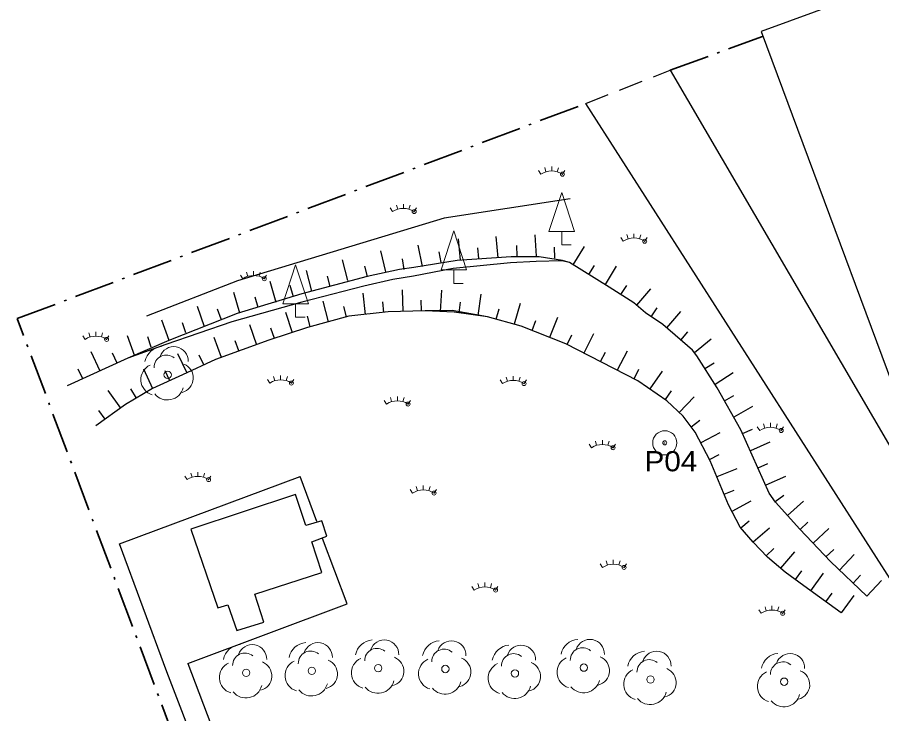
# Model space of a CAD drawing. Extents: x -89153 to -88764, y -100884 to -100462.
# Drawn here: x -89153 to -89088.8, y -100564.5 to -100512.7 of the extents above; entities that cross this region are included whole.
import ezdxf

# ---------------------------------------------------------------- set-up
doc = ezdxf.new("R2010")
doc.units = 0
doc.header["$LTSCALE"] = 0.6
doc.header["$PDMODE"] = 32
doc.header["$PDSIZE"] = 0.3
doc.linetypes.add('DOT_DASHED', pattern=[7.7, 5, -1.2, 0.3, -1.2])
doc.linetypes.add('MEDIUM_DASHED', pattern=[4.5, 3, -1.5])
for name, color, linetype, lineweight in [('10', 7, 'Continuous', 25), ('11', 7, 'Continuous', 25), ('12', 7, 'Continuous', 25), ('2', 7, 'Continuous', 13), ('20', 7, 'Continuous', 13), ('21', 7, 'Continuous', 13), ('31', 7, 'Continuous', 13)]:
    doc.layers.add(name, color=color, linetype=linetype, lineweight=lineweight)

msp = doc.modelspace()

# ---------------------------------------------------------------- linework, layer by layer
at = {"layer": '10'}
for p, q in [((-89130.778, -100550.232), (-89132.008, -100546.893)), ((-89140.364, -100560.798), (-89118.201, -100618.696))]:
    msp.add_line(p, q, dxfattribs=at)
for points in [[(-89083.536, -100508.602), (-89097.74, -100513.798), (-89084.477, -100549.44), (-89070.051, -100544.844)], [(-89140.128, -100550.823), (-89138.118, -100556.666), (-89137.387, -100556.44), (-89136.726, -100558.335), (-89134.7, -100557.728), (-89135.372, -100555.642), (-89130.403, -100554.042), (-89131.139, -100551.756), (-89130.018, -100551.342), (-89130.396, -100550.185), (-89131.576, -100550.539), (-89132.364, -100548.229)]]:
    msp.add_lwpolyline(points, close=True, dxfattribs=at)
for points in [[(-89104.495, -100516.692), (-89085.515, -100549.174), (-89084.477, -100549.44)], [(-89085.366, -100559.267), (-89087.354, -100555.742), (-89110.773, -100519.152)], [(-89119.696, -100619.27), (-89141.926, -100561.418), (-89145.448, -100551.913), (-89132.008, -100546.893)], [(-89140.364, -100560.798), (-89128.514, -100556.353), (-89130.34, -100551.494)]]:
    msp.add_lwpolyline(points, dxfattribs=at)
at = {"layer": '11', "linetype": 'DOT_DASHED', "lineweight": 35}
msp.add_line((-89104.495, -100516.692), (-89097.634, -100514.172), dxfattribs=at)
at = {"layer": '11', "linetype": 'MEDIUM_DASHED'}
msp.add_line((-89110.773, -100519.152), (-89104.495, -100516.692), dxfattribs=at)
at = {"layer": '11', "linetype": 'DOT_DASHED', "lineweight": 35}
msp.add_lwpolyline([(-89091.044, -100700.828), (-89153.039, -100535.158), (-89110.773, -100519.152)], dxfattribs=at)
at = {"layer": '12'}
for p, q in [((-89117.457, -100529.041), (-89117.305, -100530.634)), ((-89114.554, -100528.916), (-89114.468, -100530.514)), ((-89123.248, -100529.703), (-89122.937, -100531.273)), ((-89120.267, -100529.218), (-89120.115, -100530.81)), ((-89126.027, -100530.114), (-89125.67, -100531.674)), ((-89121.519, -100530.979), (-89121.674, -100530.194)), ((-89118.72, -100530.677), (-89118.797, -100529.881)), ((-89115.866, -100530.522), (-89115.909, -100529.723)), ((-89113.068, -100530.654), (-89113.09, -100529.854)), ((-89110.889, -100529.786), (-89111.727, -100531.149)), ((-89128.882, -100530.776), (-89128.482, -100532.325)), ((-89124.27, -100531.495), (-89124.391, -100530.704)), ((-89131.571, -100531.567), (-89131.171, -100533.116)), ((-89127.013, -100532.03), (-89127.191, -100531.25)), ((-89110.535, -100531.882), (-89110.116, -100531.201)), ((-89108.504, -100531.253), (-89109.342, -100532.616)), ((-89129.771, -100532.766), (-89129.971, -100531.991)), ((-89134.259, -100532.38), (-89133.828, -100533.921)), ((-89132.524, -100533.454), (-89132.739, -100532.684)), ((-89108.16, -100533.366), (-89107.728, -100532.694)), ((-89136.954, -100533.181), (-89136.523, -100534.721)), ((-89135.131, -100534.322), (-89135.347, -100533.551)), ((-89127.353, -100533.256), (-89127.174, -100534.846)), ((-89124.433, -100533.023), (-89124.385, -100534.622)), ((-89121.51, -100533.028), (-89121.587, -100534.626)), ((-89118.583, -100533.337), (-89118.806, -100534.921)), ((-89105.967, -100532.934), (-89107.004, -100534.152)), ((-89130.325, -100533.845), (-89129.913, -100535.391)), ((-89125.783, -100534.69), (-89125.872, -100533.895)), ((-89122.986, -100534.58), (-89123.01, -100533.78)), ((-89120.192, -100534.727), (-89120.081, -100533.934)), ((-89115.659, -100534.037), (-89116.089, -100535.578)), ((-89139.663, -100534.222), (-89139.137, -100535.733)), ((-89137.881, -100535.206), (-89138.144, -100534.45)), ((-89133.105, -100534.668), (-89132.596, -100536.185)), ((-89128.56, -100535.03), (-89128.766, -100534.257)), ((-89117.437, -100535.202), (-89117.222, -100534.431)), ((-89105.904, -100535.015), (-89105.457, -100534.352)), ((-89103.721, -100534.625), (-89104.771, -100535.833)), ((-89142.307, -100535.254), (-89141.781, -100536.765)), ((-89140.504, -100536.216), (-89140.767, -100535.461)), ((-89131.265, -100535.752), (-89131.472, -100534.979)), ((-89114.769, -100536.039), (-89114.475, -100535.295)), ((-89112.88, -100535.063), (-89113.466, -100536.552)), ((-89135.782, -100535.585), (-89135.245, -100537.092)), ((-89133.924, -100536.63), (-89134.178, -100535.871)), ((-89144.864, -100536.406), (-89144.334, -100537.915)), ((-89143.08, -100537.273), (-89143.345, -100536.518)), ((-89138.42, -100536.524), (-89137.883, -100538.031)), ((-89112.168, -100537.075), (-89111.803, -100536.363)), ((-89110.192, -100536.289), (-89110.922, -100537.713)), ((-89103.714, -100536.752), (-89103.189, -100536.148)), ((-89101.453, -100536.677), (-89102.685, -100537.698)), ((-89136.564, -100537.562), (-89136.833, -100536.808)), ((-89147.565, -100537.589), (-89146.895, -100539.042)), ((-89145.624, -100538.456), (-89145.959, -100537.729)), ((-89141.115, -100537.737), (-89140.433, -100539.184)), ((-89139.166, -100538.587), (-89139.507, -100537.863)), ((-89109.676, -100538.352), (-89109.311, -100537.64)), ((-89107.7, -100537.566), (-89108.43, -100538.99)), ((-89101.91, -100538.861), (-89101.233, -100538.435)), ((-89148.167, -100539.628), (-89148.502, -100538.902)), ((-89143.643, -100538.898), (-89142.977, -100540.353)), ((-89141.704, -100539.77), (-89142.037, -100539.043)), ((-89107.184, -100539.629), (-89106.819, -100538.917)), ((-89105.104, -100539.065), (-89106.008, -100540.385)), ((-89099.81, -100539.193), (-89101.164, -100540.046)), ((-89146.297, -100540.509), (-89145.366, -100541.811)), ((-89144.182, -100541.065), (-89144.59, -100540.377)), ((-89104.853, -100541.176), (-89104.401, -100540.516)), ((-89102.721, -100540.966), (-89103.825, -100542.124)), ((-89100.462, -100541.256), (-89099.766, -100540.862)), ((-89098.38, -100541.686), (-89099.772, -100542.475)), ((-89146.505, -100542.625), (-89146.97, -100541.975)), ((-89102.931, -100543.197), (-89102.294, -100542.713)), ((-89100.795, -100543.657), (-89102.215, -100544.394)), ((-89099.108, -100543.706), (-89098.378, -100543.379)), ((-89097.076, -100544.331), (-89098.537, -100544.984)), ((-89101.57, -100545.637), (-89100.86, -100545.269)), ((-89099.548, -100546.314), (-89101.026, -100546.926)), ((-89097.965, -100546.262), (-89097.235, -100545.936)), ((-89095.933, -100546.887), (-89097.394, -100547.54)), ((-89100.49, -100548.22), (-89099.751, -100547.913)), ((-89096.701, -100548.75), (-89096.043, -100548.294)), ((-89098.493, -100548.74), (-89099.906, -100549.49)), ((-89094.581, -100548.727), (-89095.771, -100549.796)), ((-89099.235, -100550.717), (-89098.627, -100550.198)), ((-89097.109, -100550.744), (-89098.327, -100551.782)), ((-89094.835, -100550.837), (-89094.253, -100550.287)), ((-89092.71, -100550.756), (-89093.873, -100551.855)), ((-89097.356, -100552.792), (-89096.78, -100552.237)), ((-89095.265, -100552.484), (-89096.297, -100553.706)), ((-89092.912, -100552.872), (-89092.33, -100552.323)), ((-89090.813, -100552.696), (-89091.915, -100553.855)), ((-89095.189, -100554.56), (-89094.715, -100553.916)), ((-89093.119, -100554.093), (-89094.059, -100555.387)), ((-89090.901, -100554.82), (-89090.35, -100554.24)), ((-89088.784, -100554.626), (-89089.887, -100555.785)), ((-89092.927, -100556.21), (-89092.456, -100555.563)), ((-89090.854, -100555.739), (-89091.794, -100557.033))]:
    msp.add_line(p, q, dxfattribs=at)
at = {"layer": '12', "lineweight": 13}
msp.add_line((-89094.581, -100548.727), (-89095.771, -100549.796), dxfattribs=at)
at = {"layer": '12'}
for points in [[(-89111.934, -100526.257), (-89121.291, -100527.68), (-89136.665, -100532.344), (-89143.42, -100534.98)], [(-89089.887, -100555.785), (-89092.588, -100553.215), (-89094.849, -100550.822), (-89096.668, -100548.797), (-89097.128, -100548.134), (-89099.233, -100543.427), (-89101, -100540.306), (-89102.507, -100537.913), (-89102.84, -100537.511), (-89105.048, -100535.592), (-89106.321, -100534.734), (-89107.205, -100533.981), (-89109.024, -100532.811), (-89111.986, -100530.99), (-89112.495, -100530.828), (-89114.234, -100530.56), (-89116.328, -100530.56), (-89120.34, -100530.828), (-89123.549, -100531.364), (-89124.619, -100531.498), (-89127.025, -100532.034), (-89131.876, -100533.308), (-89136.69, -100534.783), (-89141.778, -100536.77), (-89144.831, -100538.09), (-89149.324, -100540.162)], [(-89089.887, -100555.785), (-89092.588, -100553.215), (-89094.849, -100550.822), (-89096.668, -100548.797), (-89097.128, -100548.134), (-89099.233, -100543.427), (-89101, -100540.306), (-89102.507, -100537.913), (-89102.84, -100537.511), (-89105.048, -100535.592), (-89106.321, -100534.734), (-89107.205, -100533.981), (-89109.024, -100532.811), (-89111.986, -100530.99), (-89112.559, -100530.863), (-89114.456, -100530.915), (-89116.379, -100531.019), (-89120.641, -100531.426), (-89123.577, -100532.007), (-89125.11, -100532.241), (-89127.267, -100532.734), (-89131.892, -100533.93), (-89137.088, -100535.386), (-89141.986, -100537.091), (-89144.831, -100538.09), (-89149.324, -100540.162)], [(-89091.794, -100557.033), (-89094.558, -100555.025), (-89095.941, -100554.007), (-89097.254, -100552.898), (-89098.321, -100551.789), (-89099.285, -100550.659), (-89100.168, -100548.997), (-89101.522, -100545.73), (-89102.63, -100543.594), (-89103.532, -100542.404), (-89104.736, -100541.256), (-89106.897, -100539.776), (-89112.265, -100537.025), (-89115.576, -100535.721), (-89118.079, -100535.023), (-89120.703, -100534.552), (-89122.716, -100534.572), (-89125.465, -100534.654), (-89128.379, -100534.982), (-89131.456, -100535.803), (-89134.327, -100536.765), (-89138.309, -100538.183), (-89140.76, -100539.338), (-89142.986, -100540.357), (-89144.997, -100541.547), (-89147.195, -100543.119)], [(-89091.794, -100557.033), (-89094.558, -100555.025), (-89095.941, -100554.007), (-89097.254, -100552.898), (-89098.321, -100551.789), (-89099.285, -100550.659), (-89100.168, -100548.997), (-89101.522, -100545.73), (-89102.63, -100543.594), (-89103.532, -100542.404), (-89104.736, -100541.256), (-89106.897, -100539.776), (-89112.265, -100537.025), (-89115.576, -100535.721), (-89118.079, -100535.023), (-89120.554, -100534.676), (-89122.716, -100534.572), (-89125.465, -100534.654), (-89128.379, -100534.982), (-89131.456, -100535.803), (-89134.327, -100536.765), (-89138.309, -100538.183), (-89140.76, -100539.338), (-89142.986, -100540.357), (-89144.997, -100541.547), (-89147.195, -100543.119)]]:
    msp.add_lwpolyline(points, dxfattribs=at)
at = {"layer": '2'}
msp.add_circle((-89104.897, -100544.392), 0.9, dxfattribs=at)
msp.add_point((-89104.897, -100544.392), dxfattribs=at)
at = {"layer": '20'}
for p, q in [((-89113.307, -100524.175), (-89113.307, -100523.855)), ((-89114.107, -100524.415), (-89114.283, -100524.147)), ((-89113.731, -100524.239), (-89113.825, -100523.929)), ((-89112.893, -100524.235), (-89112.803, -100523.931)), ((-89112.507, -100524.415), (-89112.331, -100524.147)), ((-89125.132, -100527.195), (-89125.308, -100526.927)), ((-89124.756, -100527.019), (-89124.85, -100526.709)), ((-89124.332, -100526.955), (-89124.332, -100526.635)), ((-89123.918, -100527.015), (-89123.828, -100526.711)), ((-89123.532, -100527.195), (-89123.356, -100526.927)), ((-89107.614, -100529.222), (-89107.708, -100528.912)), ((-89107.19, -100529.158), (-89107.19, -100528.838)), ((-89106.776, -100529.218), (-89106.686, -100528.914)), ((-89107.99, -100529.398), (-89108.166, -100529.13)), ((-89106.39, -100529.398), (-89106.214, -100529.13)), ((-89135.478, -100531.949), (-89135.478, -100531.629)), ((-89136.278, -100532.189), (-89136.454, -100531.921)), ((-89135.902, -100532.013), (-89135.996, -100531.703)), ((-89135.064, -100532.009), (-89134.974, -100531.705)), ((-89134.678, -100532.189), (-89134.502, -100531.921)), ((-89148, -100536.698), (-89148.176, -100536.43)), ((-89147.624, -100536.522), (-89147.718, -100536.212)), ((-89147.2, -100536.458), (-89147.2, -100536.138)), ((-89146.786, -100536.518), (-89146.696, -100536.214)), ((-89146.4, -100536.698), (-89146.224, -100536.43)), ((-89134.261, -100539.945), (-89134.437, -100539.677)), ((-89133.885, -100539.769), (-89133.979, -100539.459)), ((-89133.461, -100539.705), (-89133.461, -100539.385)), ((-89133.047, -100539.765), (-89132.957, -100539.461)), ((-89132.661, -100539.945), (-89132.485, -100539.677)), ((-89116.963, -100539.987), (-89117.139, -100539.719)), ((-89116.587, -100539.811), (-89116.681, -100539.501)), ((-89116.163, -100539.747), (-89116.163, -100539.427)), ((-89115.749, -100539.807), (-89115.659, -100539.503)), ((-89115.363, -100539.987), (-89115.187, -100539.719)), ((-89125.581, -100541.506), (-89125.757, -100541.238)), ((-89125.205, -100541.33), (-89125.299, -100541.02)), ((-89124.781, -100541.266), (-89124.781, -100540.946)), ((-89124.367, -100541.326), (-89124.277, -100541.022)), ((-89123.981, -100541.506), (-89123.805, -100541.238)), ((-89097.467, -100543.298), (-89097.561, -100542.988)), ((-89097.043, -100543.234), (-89097.043, -100542.914)), ((-89096.629, -100543.294), (-89096.539, -100542.99)), ((-89097.843, -100543.474), (-89098.019, -100543.206)), ((-89096.243, -100543.474), (-89096.067, -100543.206)), ((-89110.341, -100544.754), (-89110.517, -100544.486)), ((-89109.965, -100544.578), (-89110.059, -100544.268)), ((-89109.541, -100544.514), (-89109.541, -100544.194)), ((-89109.127, -100544.574), (-89109.037, -100544.27)), ((-89108.741, -100544.754), (-89108.565, -100544.486)), ((-89140.416, -100547.128), (-89140.592, -100546.86)), ((-89140.04, -100546.952), (-89140.134, -100546.642)), ((-89139.616, -100546.888), (-89139.616, -100546.568)), ((-89139.202, -100546.948), (-89139.112, -100546.644)), ((-89138.816, -100547.128), (-89138.64, -100546.86)), ((-89123.278, -100547.952), (-89123.372, -100547.642)), ((-89122.854, -100547.888), (-89122.854, -100547.568)), ((-89122.44, -100547.948), (-89122.35, -100547.644)), ((-89123.654, -100548.128), (-89123.83, -100547.86)), ((-89122.054, -100548.128), (-89121.878, -100547.86)), ((-89109.526, -100553.655), (-89109.702, -100553.387)), ((-89109.15, -100553.479), (-89109.244, -100553.169)), ((-89108.726, -100553.415), (-89108.726, -100553.095)), ((-89108.312, -100553.475), (-89108.222, -100553.171)), ((-89107.926, -100553.655), (-89107.75, -100553.387)), ((-89119.077, -100555.342), (-89119.253, -100555.074)), ((-89118.701, -100555.166), (-89118.795, -100554.856)), ((-89118.277, -100555.102), (-89118.277, -100554.782)), ((-89117.863, -100555.162), (-89117.773, -100554.858)), ((-89117.477, -100555.342), (-89117.301, -100555.074)), ((-89097.351, -100556.891), (-89097.445, -100556.581)), ((-89096.927, -100556.827), (-89096.927, -100556.507)), ((-89096.513, -100556.887), (-89096.423, -100556.583)), ((-89097.727, -100557.067), (-89097.903, -100556.799)), ((-89096.127, -100557.067), (-89095.951, -100556.799))]:
    msp.add_line(p, q, dxfattribs=at)
for centre in [(-89113.307, -100525.6283), (-89124.332, -100528.4083), (-89107.19, -100530.6113), (-89135.478, -100533.4023), (-89147.2, -100537.9113), (-89133.461, -100541.1583), (-89116.163, -100541.2003), (-89124.781, -100542.7193), (-89097.043, -100544.6873), (-89109.541, -100545.9673), (-89139.616, -100548.3413), (-89122.854, -100549.3413), (-89108.726, -100554.8683), (-89118.277, -100556.5553), (-89096.927, -100558.2803)]:
    msp.add_arc(centre, 1.4533, 56.60151, 123.39849, dxfattribs=at)
for p in [(-89112.507, -100524.415), (-89123.532, -100527.195), (-89106.39, -100529.398), (-89134.678, -100532.189), (-89146.4, -100536.698), (-89132.661, -100539.945), (-89115.363, -100539.987), (-89123.981, -100541.506), (-89096.243, -100543.474), (-89108.741, -100544.754), (-89138.816, -100547.128), (-89122.054, -100548.128), (-89107.926, -100553.655), (-89117.477, -100555.342), (-89096.127, -100557.067)]:
    msp.add_point(p, dxfattribs=at)
at = {"layer": '21'}
for centre in [(-89141.8585, -100539.3385), (-89131.1395, -100561.3485), (-89126.2025, -100561.1475), (-89121.2125, -100561.2085), (-89110.9145, -100561.1065), (-89136.0215, -100561.4945), (-89116.0375, -100561.5365), (-89105.9575, -100561.9885), (-89096.0265, -100562.1535)]:
    msp.add_circle(centre, 0.2737, dxfattribs=at)
for centre, radius, start, end in [((-89142.1864, -100538.6194), 1.3901, 95.22462, 168.57542), ((-89141.4036, -100538.3147), 1.0742, 357.9563, 161.79057), ((-89141.9546, -100538.7762), 0.9128, 49.6043, 181.68267), ((-89142.6675, -100539.6883), 1.1831, 114.76228, 253.22075), ((-89141.0653, -100539.5637), 1.1107, 284.5123, 68.26394), ((-89141.8792, -100539.9983), 1.2099, 218.95546, 346.05052), ((-89131.4674, -100560.6294), 1.3901, 95.22462, 168.57542), ((-89130.6846, -100560.3247), 1.0742, 357.9563, 161.79057), ((-89126.5304, -100560.4284), 1.3901, 95.22462, 168.57542), ((-89125.7476, -100560.1237), 1.0742, 357.9563, 161.79057), ((-89121.5404, -100560.4894), 1.3901, 95.22462, 168.57542), ((-89120.7576, -100560.1847), 1.0742, 357.9563, 161.79057), ((-89111.2424, -100560.3874), 1.3901, 95.22462, 168.57542), ((-89110.4596, -100560.0827), 1.0742, 357.9563, 161.79057), ((-89136.3494, -100560.7754), 1.3901, 95.22462, 168.57542), ((-89135.5666, -100560.4707), 1.0742, 357.9563, 161.79057), ((-89131.2356, -100560.7862), 0.9128, 49.6043, 181.68267), ((-89126.2986, -100560.5852), 0.9128, 49.6043, 181.68267), ((-89121.3086, -100560.6462), 0.9128, 49.6043, 181.68267), ((-89116.3654, -100560.8174), 1.3901, 95.22462, 168.57542), ((-89115.5826, -100560.5127), 1.0742, 357.9563, 161.79057), ((-89111.0106, -100560.5442), 0.9128, 49.6043, 181.68267), ((-89106.2854, -100561.2694), 1.3901, 95.22462, 168.57542), ((-89105.5026, -100560.9647), 1.0742, 357.9563, 161.79057), ((-89136.1176, -100560.9322), 0.9128, 49.6043, 181.68267), ((-89130.3463, -100561.5737), 1.1107, 284.5123, 68.26394), ((-89127.0115, -100561.4973), 1.1831, 114.76228, 253.22075), ((-89125.4093, -100561.3727), 1.1107, 284.5123, 68.26394), ((-89122.0215, -100561.5583), 1.1831, 114.76228, 253.22075), ((-89120.4193, -100561.4337), 1.1107, 284.5123, 68.26394), ((-89116.1336, -100560.9742), 0.9128, 49.6043, 181.68267), ((-89111.7235, -100561.4563), 1.1831, 114.76228, 253.22075), ((-89110.1213, -100561.3317), 1.1107, 284.5123, 68.26394), ((-89106.0536, -100561.4262), 0.9128, 49.6043, 181.68267), ((-89096.3544, -100561.4344), 1.3901, 95.22462, 168.57542), ((-89095.5716, -100561.1297), 1.0742, 357.9563, 161.79057), ((-89136.8305, -100561.8443), 1.1831, 114.76228, 253.22075), ((-89135.2283, -100561.7197), 1.1107, 284.5123, 68.26394), ((-89131.9485, -100561.6983), 1.1831, 114.76228, 253.22075), ((-89116.8465, -100561.8863), 1.1831, 114.76228, 253.22075), ((-89115.2443, -100561.7617), 1.1107, 284.5123, 68.26394), ((-89105.1643, -100562.2137), 1.1107, 284.5123, 68.26394), ((-89096.1226, -100561.5912), 0.9128, 49.6043, 181.68267), ((-89106.7665, -100562.3383), 1.1831, 114.76228, 253.22075), ((-89096.8355, -100562.5033), 1.1831, 114.76228, 253.22075), ((-89095.2333, -100562.3787), 1.1107, 284.5123, 68.26394), ((-89136.0422, -100562.1543), 1.2099, 218.95546, 346.05052), ((-89131.1602, -100562.0083), 1.2099, 218.95546, 346.05052), ((-89126.2232, -100561.8073), 1.2099, 218.95546, 346.05052), ((-89121.2332, -100561.8683), 1.2099, 218.95546, 346.05052), ((-89110.9352, -100561.7663), 1.2099, 218.95546, 346.05052), ((-89116.0582, -100562.1963), 1.2099, 218.95546, 346.05052), ((-89105.9782, -100562.6483), 1.2099, 218.95546, 346.05052), ((-89096.0472, -100562.8133), 1.2099, 218.95546, 346.05052)]:
    msp.add_arc(centre, radius, start, end, dxfattribs=at)
at = {"layer": '31'}
for points in [[(-89113.508, -100528.678), (-89111.608, -100528.678), (-89112.558, -100525.778)], [(-89121.53, -100531.539), (-89119.63, -100531.539), (-89120.58, -100528.639)], [(-89133.297, -100534.043), (-89131.397, -100534.043), (-89132.347, -100531.143)]]:
    msp.add_lwpolyline(points, close=True, dxfattribs=at)
for points in [[(-89111.858, -100529.678), (-89112.558, -100529.678), (-89112.558, -100528.678)], [(-89119.88, -100532.539), (-89120.58, -100532.539), (-89120.58, -100531.539)], [(-89131.647, -100535.043), (-89132.347, -100535.043), (-89132.347, -100534.043)]]:
    msp.add_lwpolyline(points, dxfattribs=at)

# ---------------------------------------------------------------- texts
at = {"layer": '2', "width": 1.1}
msp.add_text('P04', height=1.5, dxfattribs=at).set_placement((-89106.406, -100546.508))

doc.saveas('drawing.dxf')
